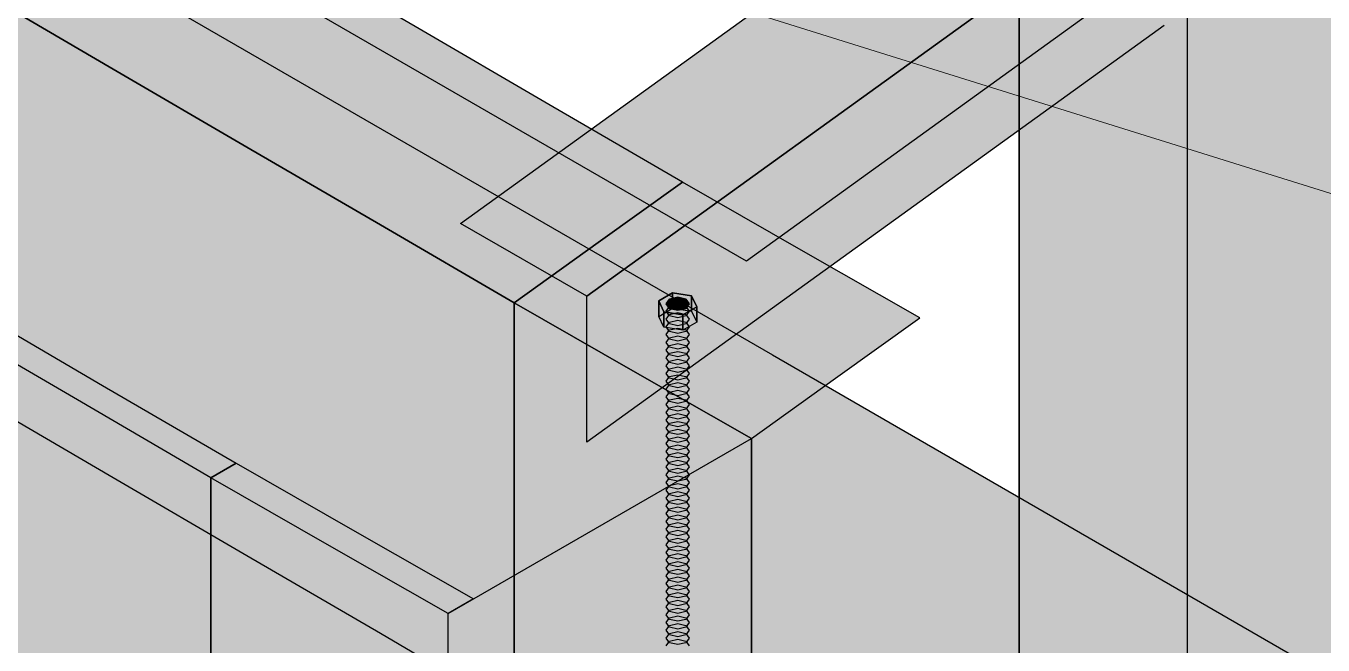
# Model space of a CAD drawing. Header units: metres. Extents: x 0 to 34.2, y 0 to 17.8.
# Drawn here: x 15.85 to 16.517, y 5.455 to 5.773 of the extents above; entities that cross this region are included whole.
import ezdxf

# ---------------------------------------------------------------- set-up
doc = ezdxf.new("R2010")
doc.units = ezdxf.units.M
doc.header["$LTSCALE"] = 0.25
doc.layers.add('ISO-ARISTAS', color=8, linetype='CONTINUOUS')
doc.layers.add('ISO-CONCRETO-SUP', color=254, linetype='CONTINUOUS', true_color=0xe8e8e8)
doc.layers.add('LLAMADAS', color=30, linetype='CONTINUOUS', lineweight=18)

msp = doc.modelspace()

# ---------------------------------------------------------------- linework, layer by layer
at = {"layer": 'ISO-ARISTAS', "color": 250}
for p, q in [((18.31044, 7.16), (16.22072, 5.65188)), ((16.22072, 5.65188), (14.5796, 6.59938)), ((15.56352, 5.99094), (16.23414, 5.60375)), ((16.07376, 5.67135), (16.37068, 5.88564)), ((16.43563, 5.84814), (16.13871, 5.63385)), ((16.13871, 5.63385), (16.43563, 5.84814)), ((16.36102, 5.46511), (16.36102, 5.82863)), ((16.36102, 5.82863), (16.36102, 5.46511)), ((16.05041, 5.77262), (15.98172, 5.81268)), ((15.89511, 5.75068), (15.82642, 5.79074)), ((15.82642, 5.79074), (15.89511, 5.75068)), ((16.44762, 5.41511), (16.44762, 5.77863)), ((16.44762, 5.41511), (16.44762, 5.77863)), ((16.11911, 5.73256), (16.05041, 5.77262)), ((16.43563, 5.77314), (16.13871, 5.55885)), ((15.96381, 5.71062), (15.89511, 5.75068)), ((15.89511, 5.75068), (15.96381, 5.71062)), ((16.18781, 5.6925), (16.11911, 5.73256)), ((16.03251, 5.67056), (15.96381, 5.71062)), ((15.96381, 5.71062), (16.03251, 5.67056)), ((16.14451, 5.6615), (16.18781, 5.6925)), ((16.18781, 5.6925), (16.14451, 5.6615)), ((16.24887, 5.6576), (16.18781, 5.6925)), ((16.13871, 5.63385), (16.07376, 5.67135)), ((16.10121, 5.6305), (16.03251, 5.67056)), ((16.03251, 5.67056), (16.10121, 5.6305)), ((16.10121, 5.6305), (16.14451, 5.6615)), ((16.14451, 5.6615), (16.10121, 5.6305)), ((16.30992, 5.62271), (16.24887, 5.6576)), ((16.13871, 5.55885), (16.13871, 5.63385)), ((16.18281, 5.63567), (16.17566, 5.63154)), ((16.17566, 5.63154), (16.18281, 5.63567)), ((16.17566, 5.63154), (16.17566, 5.62354)), ((16.17566, 5.62354), (16.17566, 5.63154)), ((16.17566, 5.63154), (16.17828, 5.6259)), ((16.17828, 5.6259), (16.17566, 5.63154)), ((16.18127, 5.63243), (16.17955, 5.63003)), ((16.17955, 5.63003), (16.18127, 5.63243)), ((16.18543, 5.63343), (16.18127, 5.63243)), ((16.18127, 5.63243), (16.18543, 5.63343)), ((16.19258, 5.63416), (16.18281, 5.63567)), ((16.18281, 5.63567), (16.18281, 5.62767)), ((16.18281, 5.62767), (16.18281, 5.63567)), ((16.18281, 5.63567), (16.19258, 5.63416)), ((16.18959, 5.63243), (16.18543, 5.63343)), ((16.18543, 5.63343), (16.18959, 5.63243)), ((16.19131, 5.63003), (16.18959, 5.63243)), ((16.18959, 5.63243), (16.19131, 5.63003)), ((16.19258, 5.62616), (16.19258, 5.63416)), ((16.1952, 5.62852), (16.19258, 5.63416)), ((16.19258, 5.63416), (16.19258, 5.62616)), ((16.19258, 5.63416), (16.1952, 5.62852)), ((15.82092, 5.62812), (15.88962, 5.58806)), ((16.10121, 5.5605), (16.10121, 5.6305)), ((16.16226, 5.5956), (16.10121, 5.6305)), ((16.10121, 5.6305), (16.10121, 5.5605)), ((16.10121, 5.6305), (16.16226, 5.5956)), ((16.17566, 5.62354), (16.18281, 5.62767)), ((16.17566, 5.62354), (16.18281, 5.62767)), ((16.17828, 5.6259), (16.17828, 5.6179)), ((16.18805, 5.62439), (16.17828, 5.6259)), ((16.17828, 5.6179), (16.17828, 5.6259)), ((16.17828, 5.6259), (16.18805, 5.62439)), ((16.17955, 5.63003), (16.18127, 5.62763)), ((16.18127, 5.62763), (16.17955, 5.63003)), ((16.17955, 5.62613), (16.18127, 5.62853)), ((16.18127, 5.62373), (16.17955, 5.62613)), ((16.17955, 5.62213), (16.18127, 5.62453)), ((16.18127, 5.62853), (16.18543, 5.62952)), ((16.18127, 5.62763), (16.18543, 5.62664)), ((16.18543, 5.62664), (16.18127, 5.62763)), ((16.18127, 5.62453), (16.18543, 5.62552)), ((16.18281, 5.62767), (16.19258, 5.62616)), ((16.18281, 5.62767), (16.19258, 5.62616)), ((16.18543, 5.62952), (16.18959, 5.62853)), ((16.18543, 5.62664), (16.18959, 5.62763)), ((16.18959, 5.62763), (16.18543, 5.62664)), ((16.18543, 5.62552), (16.18959, 5.62453)), ((16.1952, 5.62852), (16.18805, 5.62439)), ((16.18805, 5.62439), (16.1952, 5.62852)), ((16.18805, 5.61639), (16.18805, 5.62439)), ((16.18805, 5.62439), (16.18805, 5.61639)), ((16.18959, 5.62763), (16.19131, 5.63003)), ((16.19131, 5.63003), (16.18959, 5.62763)), ((16.18959, 5.62853), (16.19131, 5.62613)), ((16.19131, 5.62613), (16.18959, 5.62373)), ((16.18959, 5.62453), (16.19131, 5.62213)), ((16.19258, 5.62616), (16.1952, 5.62052)), ((16.19258, 5.62616), (16.1952, 5.62052)), ((16.1952, 5.62052), (16.1952, 5.62852)), ((16.1952, 5.62852), (16.1952, 5.62052)), ((15.87663, 5.58056), (15.80793, 5.62062)), ((15.87663, 5.58056), (15.80793, 5.62062)), ((16.17828, 5.6179), (16.17566, 5.62354)), ((16.17828, 5.6179), (16.17566, 5.62354)), ((16.18805, 5.61639), (16.17828, 5.6179)), ((16.18805, 5.61639), (16.17828, 5.6179)), ((16.18127, 5.61973), (16.17955, 5.62213)), ((16.17955, 5.61813), (16.18127, 5.62053)), ((16.18127, 5.61573), (16.17955, 5.61813)), ((16.18543, 5.62273), (16.18127, 5.62373)), ((16.18127, 5.62053), (16.18543, 5.62152)), ((16.18543, 5.61873), (16.18127, 5.61973)), ((16.18959, 5.62373), (16.18543, 5.62273)), ((16.18543, 5.62152), (16.18959, 5.62053)), ((16.18959, 5.61973), (16.18543, 5.61873)), ((16.1952, 5.62052), (16.18805, 5.61639)), ((16.1952, 5.62052), (16.18805, 5.61639)), ((16.19131, 5.62213), (16.18959, 5.61973)), ((16.18959, 5.62053), (16.19131, 5.61813)), ((16.19131, 5.61813), (16.18959, 5.61573)), ((16.26662, 5.59171), (16.30992, 5.62271)), ((16.17955, 5.61413), (16.18127, 5.61653)), ((16.18127, 5.61173), (16.17955, 5.61413)), ((16.17955, 5.61013), (16.18127, 5.61253)), ((16.18127, 5.61653), (16.18543, 5.61752)), ((16.18543, 5.61473), (16.18127, 5.61573)), ((16.18127, 5.61253), (16.18543, 5.61352)), ((16.18543, 5.61073), (16.18127, 5.61173)), ((16.18543, 5.61752), (16.18959, 5.61653)), ((16.18959, 5.61573), (16.18543, 5.61473)), ((16.18543, 5.61352), (16.18959, 5.61253)), ((16.18959, 5.61173), (16.18543, 5.61073)), ((16.18959, 5.61653), (16.19131, 5.61413)), ((16.19131, 5.61413), (16.18959, 5.61173)), ((16.18959, 5.61253), (16.19131, 5.61013)), ((16.18127, 5.60773), (16.17955, 5.61013)), ((16.17955, 5.60613), (16.18127, 5.60853)), ((16.18127, 5.60373), (16.17955, 5.60613)), ((16.17955, 5.60213), (16.18127, 5.60453)), ((16.18127, 5.60853), (16.18543, 5.60952)), ((16.18543, 5.60673), (16.18127, 5.60773)), ((16.18127, 5.60453), (16.18543, 5.60552)), ((16.18543, 5.60952), (16.18959, 5.60853)), ((16.18959, 5.60773), (16.18543, 5.60673)), ((16.18543, 5.60552), (16.18959, 5.60453)), ((16.19131, 5.61013), (16.18959, 5.60773)), ((16.18959, 5.60853), (16.19131, 5.60613)), ((16.19131, 5.60613), (16.18959, 5.60373)), ((16.18959, 5.60453), (16.19131, 5.60213)), ((16.18127, 5.59973), (16.17955, 5.60213)), ((16.17955, 5.59813), (16.18127, 5.60053)), ((16.18127, 5.59573), (16.17955, 5.59813)), ((16.18543, 5.60273), (16.18127, 5.60373)), ((16.18127, 5.60053), (16.18543, 5.60152)), ((16.18543, 5.59873), (16.18127, 5.59973)), ((16.18959, 5.60373), (16.18543, 5.60273)), ((16.18543, 5.60152), (16.18959, 5.60053)), ((16.18959, 5.59973), (16.18543, 5.59873)), ((16.19131, 5.60213), (16.18959, 5.59973)), ((16.18959, 5.60053), (16.19131, 5.59813)), ((16.19131, 5.59813), (16.18959, 5.59573)), ((16.23414, 5.60375), (16.90477, 5.21656)), ((16.22332, 5.56071), (16.16226, 5.5956)), ((16.16226, 5.5956), (16.22332, 5.56071)), ((16.17955, 5.59413), (16.18127, 5.59653)), ((16.18127, 5.59173), (16.17955, 5.59413)), ((16.17955, 5.59013), (16.18127, 5.59253)), ((16.18127, 5.59653), (16.18543, 5.59752)), ((16.18543, 5.59473), (16.18127, 5.59573)), ((16.18127, 5.59253), (16.18543, 5.59352)), ((16.18543, 5.59073), (16.18127, 5.59173)), ((16.18543, 5.59752), (16.18959, 5.59653)), ((16.18959, 5.59573), (16.18543, 5.59473)), ((16.18543, 5.59352), (16.18959, 5.59253)), ((16.18959, 5.59173), (16.18543, 5.59073)), ((16.18959, 5.59653), (16.19131, 5.59413)), ((16.19131, 5.59413), (16.18959, 5.59173)), ((16.18959, 5.59253), (16.19131, 5.59013)), ((16.22332, 5.56071), (16.26662, 5.59171)), ((15.88962, 5.58806), (15.95831, 5.548)), ((16.18127, 5.58773), (16.17955, 5.59013)), ((16.17955, 5.58613), (16.18127, 5.58853)), ((16.18127, 5.58373), (16.17955, 5.58613)), ((16.17955, 5.58213), (16.18127, 5.58453)), ((16.18127, 5.58853), (16.18543, 5.58952)), ((16.18543, 5.58673), (16.18127, 5.58773)), ((16.18127, 5.58453), (16.18543, 5.58552)), ((16.18543, 5.58952), (16.18959, 5.58853)), ((16.18959, 5.58773), (16.18543, 5.58673)), ((16.18543, 5.58552), (16.18959, 5.58453)), ((16.19131, 5.59013), (16.18959, 5.58773)), ((16.18959, 5.58853), (16.19131, 5.58613)), ((16.19131, 5.58613), (16.18959, 5.58373)), ((16.18959, 5.58453), (16.19131, 5.58213)), ((15.82642, 5.58074), (15.89511, 5.54068)), ((15.82642, 5.58074), (15.89511, 5.54068)), ((15.94532, 5.5405), (15.87663, 5.58056)), ((15.94532, 5.5405), (15.87663, 5.58056)), ((16.18127, 5.57973), (16.17955, 5.58213)), ((16.17955, 5.57813), (16.18127, 5.58053)), ((16.18127, 5.57573), (16.17955, 5.57813)), ((16.18543, 5.58273), (16.18127, 5.58373)), ((16.18127, 5.58053), (16.18543, 5.58152)), ((16.18543, 5.57873), (16.18127, 5.57973)), ((16.18959, 5.58373), (16.18543, 5.58273)), ((16.18543, 5.58152), (16.18959, 5.58053)), ((16.18959, 5.57973), (16.18543, 5.57873)), ((16.19131, 5.58213), (16.18959, 5.57973)), ((16.18959, 5.58053), (16.19131, 5.57813)), ((16.19131, 5.57813), (16.18959, 5.57573)), ((16.17955, 5.57413), (16.18127, 5.57653)), ((16.18127, 5.57173), (16.17955, 5.57413)), ((16.17955, 5.57013), (16.18127, 5.57253)), ((16.18127, 5.57653), (16.18543, 5.57752)), ((16.18543, 5.57473), (16.18127, 5.57573)), ((16.18127, 5.57253), (16.18543, 5.57352)), ((16.18543, 5.57073), (16.18127, 5.57173)), ((16.18543, 5.57752), (16.18959, 5.57653)), ((16.18959, 5.57573), (16.18543, 5.57473)), ((16.18543, 5.57352), (16.18959, 5.57253)), ((16.18959, 5.57173), (16.18543, 5.57073)), ((16.18959, 5.57653), (16.19131, 5.57413)), ((16.19131, 5.57413), (16.18959, 5.57173)), ((16.18959, 5.57253), (16.19131, 5.57013)), ((16.18127, 5.56773), (16.17955, 5.57013)), ((16.17955, 5.56613), (16.18127, 5.56853)), ((16.18127, 5.56373), (16.17955, 5.56613)), ((16.17955, 5.56213), (16.18127, 5.56453)), ((16.18127, 5.56853), (16.18543, 5.56952)), ((16.18543, 5.56673), (16.18127, 5.56773)), ((16.18127, 5.56453), (16.18543, 5.56552)), ((16.18543, 5.56952), (16.18959, 5.56853)), ((16.18959, 5.56773), (16.18543, 5.56673)), ((16.18543, 5.56552), (16.18959, 5.56453)), ((16.19131, 5.57013), (16.18959, 5.56773)), ((16.18959, 5.56853), (16.19131, 5.56613)), ((16.19131, 5.56613), (16.18959, 5.56373)), ((16.18959, 5.56453), (16.19131, 5.56213)), ((16.06743, 5.47071), (16.22332, 5.56071)), ((16.10121, 5.4905), (16.10121, 5.5605)), ((16.10121, 5.5605), (16.10121, 5.4905)), ((16.18127, 5.55973), (16.17955, 5.56213)), ((16.17955, 5.55813), (16.18127, 5.56053)), ((16.18127, 5.55573), (16.17955, 5.55813)), ((16.18543, 5.56273), (16.18127, 5.56373)), ((16.18127, 5.56053), (16.18543, 5.56152)), ((16.18543, 5.55873), (16.18127, 5.55973)), ((16.18959, 5.56373), (16.18543, 5.56273)), ((16.18543, 5.56152), (16.18959, 5.56053)), ((16.18959, 5.55973), (16.18543, 5.55873)), ((16.19131, 5.56213), (16.18959, 5.55973)), ((16.18959, 5.56053), (16.19131, 5.55813)), ((16.19131, 5.55813), (16.18959, 5.55573)), ((16.22332, 5.49071), (16.22332, 5.56071)), ((16.22332, 5.56071), (16.22332, 5.35071)), ((16.17955, 5.55413), (16.18127, 5.55653)), ((16.18127, 5.55173), (16.17955, 5.55413)), ((16.17955, 5.55013), (16.18127, 5.55253)), ((16.18127, 5.55653), (16.18543, 5.55752)), ((16.18543, 5.55473), (16.18127, 5.55573)), ((16.18127, 5.55253), (16.18543, 5.55352)), ((16.18543, 5.55073), (16.18127, 5.55173)), ((16.18543, 5.55752), (16.18959, 5.55653)), ((16.18959, 5.55573), (16.18543, 5.55473)), ((16.18543, 5.55352), (16.18959, 5.55253)), ((16.18959, 5.55173), (16.18543, 5.55073)), ((16.18959, 5.55653), (16.19131, 5.55413)), ((16.19131, 5.55413), (16.18959, 5.55173)), ((16.18959, 5.55253), (16.19131, 5.55013)), ((15.95831, 5.548), (15.94532, 5.5405)), ((15.94532, 5.5405), (15.95831, 5.548)), ((15.95831, 5.548), (16.01937, 5.5131)), ((16.18127, 5.54773), (16.17955, 5.55013)), ((16.17955, 5.54613), (16.18127, 5.54853)), ((16.18127, 5.54373), (16.17955, 5.54613)), ((16.17955, 5.54213), (16.18127, 5.54453)), ((16.18127, 5.54853), (16.18543, 5.54952)), ((16.18543, 5.54673), (16.18127, 5.54773)), ((16.18127, 5.54453), (16.18543, 5.54552)), ((16.18543, 5.54952), (16.18959, 5.54853)), ((16.18959, 5.54773), (16.18543, 5.54673)), ((16.18543, 5.54552), (16.18959, 5.54453)), ((16.19131, 5.55013), (16.18959, 5.54773)), ((16.18959, 5.54853), (16.19131, 5.54613)), ((16.19131, 5.54613), (16.18959, 5.54373)), ((16.18959, 5.54453), (16.19131, 5.54213)), ((15.89511, 5.54068), (15.96381, 5.50062)), ((15.89511, 5.54068), (15.96381, 5.50062)), ((15.94532, 5.4705), (15.94532, 5.5405)), ((16.00638, 5.5056), (15.94532, 5.5405)), ((15.94532, 5.5405), (15.94532, 5.4705)), ((16.00638, 5.5056), (15.94532, 5.5405)), ((16.18127, 5.53973), (16.17955, 5.54213)), ((16.17955, 5.53813), (16.18127, 5.54053)), ((16.18127, 5.53573), (16.17955, 5.53813)), ((16.18543, 5.54273), (16.18127, 5.54373)), ((16.18127, 5.54053), (16.18543, 5.54152)), ((16.18543, 5.53873), (16.18127, 5.53973)), ((16.18959, 5.54373), (16.18543, 5.54273)), ((16.18543, 5.54152), (16.18959, 5.54053)), ((16.18959, 5.53973), (16.18543, 5.53873)), ((16.19131, 5.54213), (16.18959, 5.53973)), ((16.18959, 5.54053), (16.19131, 5.53813)), ((16.19131, 5.53813), (16.18959, 5.53573)), ((16.17955, 5.53413), (16.18127, 5.53653)), ((16.18127, 5.53173), (16.17955, 5.53413)), ((16.17955, 5.53013), (16.18127, 5.53253)), ((16.18127, 5.53653), (16.18543, 5.53752)), ((16.18543, 5.53473), (16.18127, 5.53573)), ((16.18127, 5.53253), (16.18543, 5.53352)), ((16.18543, 5.53073), (16.18127, 5.53173)), ((16.18543, 5.53752), (16.18959, 5.53653)), ((16.18959, 5.53573), (16.18543, 5.53473)), ((16.18543, 5.53352), (16.18959, 5.53253)), ((16.18959, 5.53173), (16.18543, 5.53073)), ((16.18959, 5.53653), (16.19131, 5.53413)), ((16.19131, 5.53413), (16.18959, 5.53173)), ((16.18959, 5.53253), (16.19131, 5.53013)), ((16.18127, 5.52773), (16.17955, 5.53013)), ((16.17955, 5.52613), (16.18127, 5.52853)), ((16.18127, 5.52373), (16.17955, 5.52613)), ((16.17955, 5.52213), (16.18127, 5.52453)), ((16.18127, 5.52853), (16.18543, 5.52952)), ((16.18543, 5.52673), (16.18127, 5.52773)), ((16.18127, 5.52453), (16.18543, 5.52552)), ((16.18543, 5.52952), (16.18959, 5.52853)), ((16.18959, 5.52773), (16.18543, 5.52673)), ((16.18543, 5.52552), (16.18959, 5.52453)), ((16.19131, 5.53013), (16.18959, 5.52773)), ((16.18959, 5.52853), (16.19131, 5.52613)), ((16.19131, 5.52613), (16.18959, 5.52373)), ((16.18959, 5.52453), (16.19131, 5.52213)), ((16.18127, 5.51973), (16.17955, 5.52213)), ((16.17955, 5.51813), (16.18127, 5.52053)), ((16.18127, 5.51573), (16.17955, 5.51813)), ((16.18543, 5.52273), (16.18127, 5.52373)), ((16.18127, 5.52053), (16.18543, 5.52152)), ((16.18543, 5.51873), (16.18127, 5.51973)), ((16.18959, 5.52373), (16.18543, 5.52273)), ((16.18543, 5.52152), (16.18959, 5.52053)), ((16.18959, 5.51973), (16.18543, 5.51873)), ((16.19131, 5.52213), (16.18959, 5.51973)), ((16.18959, 5.52053), (16.19131, 5.51813)), ((16.19131, 5.51813), (16.18959, 5.51573)), ((16.01937, 5.5131), (16.08042, 5.47821)), ((16.17955, 5.51413), (16.18127, 5.51653)), ((16.18127, 5.51173), (16.17955, 5.51413)), ((16.17955, 5.51013), (16.18127, 5.51253)), ((16.18127, 5.51653), (16.18543, 5.51752)), ((16.18543, 5.51473), (16.18127, 5.51573)), ((16.18127, 5.51253), (16.18543, 5.51352)), ((16.18543, 5.51073), (16.18127, 5.51173)), ((16.18543, 5.51752), (16.18959, 5.51653)), ((16.18959, 5.51573), (16.18543, 5.51473)), ((16.18543, 5.51352), (16.18959, 5.51253)), ((16.18959, 5.51173), (16.18543, 5.51073)), ((16.18959, 5.51653), (16.19131, 5.51413)), ((16.19131, 5.51413), (16.18959, 5.51173)), ((16.18959, 5.51253), (16.19131, 5.51013)), ((16.06743, 5.47071), (16.00638, 5.5056)), ((16.06743, 5.47071), (16.00638, 5.5056)), ((16.18127, 5.50773), (16.17955, 5.51013)), ((16.17955, 5.50613), (16.18127, 5.50853)), ((16.18127, 5.50373), (16.17955, 5.50613)), ((16.17955, 5.50213), (16.18127, 5.50453)), ((16.18127, 5.50853), (16.18543, 5.50952)), ((16.18543, 5.50673), (16.18127, 5.50773)), ((16.18127, 5.50453), (16.18543, 5.50552)), ((16.18543, 5.50952), (16.18959, 5.50853)), ((16.18959, 5.50773), (16.18543, 5.50673)), ((16.18543, 5.50552), (16.18959, 5.50453)), ((16.19131, 5.51013), (16.18959, 5.50773)), ((16.18959, 5.50853), (16.19131, 5.50613)), ((16.19131, 5.50613), (16.18959, 5.50373)), ((16.18959, 5.50453), (16.19131, 5.50213)), ((15.96381, 5.50062), (16.03251, 5.46056)), ((15.96381, 5.50062), (16.03251, 5.46056)), ((16.18127, 5.49973), (16.17955, 5.50213)), ((16.17955, 5.49813), (16.18127, 5.50053)), ((16.18127, 5.49573), (16.17955, 5.49813)), ((16.18543, 5.50273), (16.18127, 5.50373)), ((16.18127, 5.50053), (16.18543, 5.50152)), ((16.18543, 5.49873), (16.18127, 5.49973)), ((16.18127, 5.49653), (16.18543, 5.49752)), ((16.18959, 5.50373), (16.18543, 5.50273)), ((16.18543, 5.50152), (16.18959, 5.50053)), ((16.18959, 5.49973), (16.18543, 5.49873)), ((16.18543, 5.49752), (16.18959, 5.49653)), ((16.19131, 5.50213), (16.18959, 5.49973)), ((16.18959, 5.50053), (16.19131, 5.49813)), ((16.19131, 5.49813), (16.18959, 5.49573)), ((16.17955, 5.49413), (16.18127, 5.49653)), ((16.18127, 5.49173), (16.17955, 5.49413)), ((16.17955, 5.49013), (16.18127, 5.49253)), ((16.18543, 5.49473), (16.18127, 5.49573)), ((16.18127, 5.49253), (16.18543, 5.49352)), ((16.18543, 5.49073), (16.18127, 5.49173)), ((16.18959, 5.49573), (16.18543, 5.49473)), ((16.18543, 5.49352), (16.18959, 5.49253)), ((16.18959, 5.49173), (16.18543, 5.49073)), ((16.18959, 5.49653), (16.19131, 5.49413)), ((16.19131, 5.49413), (16.18959, 5.49173)), ((16.18959, 5.49253), (16.19131, 5.49013)), ((16.10121, 5.4205), (16.10121, 5.4905)), ((16.10121, 5.4905), (16.10121, 5.4205)), ((16.18127, 5.48773), (16.17955, 5.49013)), ((16.17955, 5.48613), (16.18127, 5.48853)), ((16.18127, 5.48373), (16.17955, 5.48613)), ((16.17955, 5.48213), (16.18127, 5.48453)), ((16.18127, 5.48853), (16.18543, 5.48952)), ((16.18543, 5.48673), (16.18127, 5.48773)), ((16.18127, 5.48453), (16.18543, 5.48552)), ((16.18543, 5.48952), (16.18959, 5.48853)), ((16.18959, 5.48773), (16.18543, 5.48673)), ((16.18543, 5.48552), (16.18959, 5.48453)), ((16.19131, 5.49013), (16.18959, 5.48773)), ((16.18959, 5.48853), (16.19131, 5.48613)), ((16.19131, 5.48613), (16.18959, 5.48373)), ((16.18959, 5.48453), (16.19131, 5.48213)), ((16.22332, 5.42071), (16.22332, 5.49071)), ((16.08042, 5.47821), (16.06743, 5.47071)), ((16.18127, 5.47973), (16.17955, 5.48213)), ((16.17955, 5.47813), (16.18127, 5.48053)), ((16.18127, 5.47573), (16.17955, 5.47813)), ((16.18543, 5.48273), (16.18127, 5.48373)), ((16.18127, 5.48053), (16.18543, 5.48152)), ((16.18543, 5.47873), (16.18127, 5.47973)), ((16.18127, 5.47653), (16.18543, 5.47752)), ((16.18959, 5.48373), (16.18543, 5.48273)), ((16.18543, 5.48152), (16.18959, 5.48053)), ((16.18959, 5.47973), (16.18543, 5.47873)), ((16.18543, 5.47752), (16.18959, 5.47653)), ((16.19131, 5.48213), (16.18959, 5.47973)), ((16.18959, 5.48053), (16.19131, 5.47813)), ((16.19131, 5.47813), (16.18959, 5.47573)), ((16.17955, 5.47413), (16.18127, 5.47653)), ((16.18127, 5.47173), (16.17955, 5.47413)), ((16.17955, 5.47013), (16.18127, 5.47253)), ((16.18543, 5.47473), (16.18127, 5.47573)), ((16.18127, 5.47253), (16.18543, 5.47352)), ((16.18543, 5.47073), (16.18127, 5.47173)), ((16.18959, 5.47573), (16.18543, 5.47473)), ((16.18543, 5.47352), (16.18959, 5.47253)), ((16.18959, 5.47173), (16.18543, 5.47073)), ((16.18959, 5.47653), (16.19131, 5.47413)), ((16.19131, 5.47413), (16.18959, 5.47173)), ((16.18959, 5.47253), (16.19131, 5.47013)), ((15.94532, 5.4005), (15.94532, 5.4705)), ((15.94532, 5.4705), (15.94532, 5.4005)), ((16.06743, 5.26071), (16.06743, 5.47071)), ((16.06743, 5.40071), (16.06743, 5.47071)), ((16.18127, 5.46773), (16.17955, 5.47013)), ((16.17955, 5.46613), (16.18127, 5.46853)), ((16.18127, 5.46373), (16.17955, 5.46613)), ((16.17955, 5.46213), (16.18127, 5.46453)), ((16.18127, 5.46853), (16.18543, 5.46952)), ((16.18543, 5.46673), (16.18127, 5.46773)), ((16.18127, 5.46453), (16.18543, 5.46552)), ((16.18543, 5.46952), (16.18959, 5.46853)), ((16.18959, 5.46773), (16.18543, 5.46673)), ((16.18543, 5.46552), (16.18959, 5.46453)), ((16.19131, 5.47013), (16.18959, 5.46773)), ((16.18959, 5.46853), (16.19131, 5.46613)), ((16.19131, 5.46613), (16.18959, 5.46373)), ((16.18959, 5.46453), (16.19131, 5.46213)), ((16.36102, 5.10159), (16.36102, 5.46511)), ((16.36102, 5.46511), (16.36102, 5.10159)), ((16.03251, 5.46056), (16.10121, 5.4205)), ((16.03251, 5.46056), (16.10121, 5.4205)), ((16.18127, 5.45973), (16.17955, 5.46213)), ((16.17955, 5.45813), (16.18127, 5.46053)), ((16.18127, 5.45573), (16.17955, 5.45813)), ((16.18543, 5.46273), (16.18127, 5.46373)), ((16.18127, 5.46053), (16.18543, 5.46152)), ((16.18543, 5.45873), (16.18127, 5.45973)), ((16.18127, 5.45653), (16.18543, 5.45752)), ((16.18959, 5.46373), (16.18543, 5.46273)), ((16.18543, 5.46152), (16.18959, 5.46053)), ((16.18959, 5.45973), (16.18543, 5.45873)), ((16.18543, 5.45752), (16.18959, 5.45653)), ((16.19131, 5.46213), (16.18959, 5.45973)), ((16.18959, 5.46053), (16.19131, 5.45813)), ((16.19131, 5.45813), (16.18959, 5.45573)), ((16.17955, 5.45413), (16.18127, 5.45653)), ((16.18543, 5.45473), (16.18127, 5.45573)), ((16.18959, 5.45573), (16.18543, 5.45473)), ((16.18959, 5.45653), (16.19131, 5.45413))]:
    msp.add_line(p, q, dxfattribs=at)
at = {"layer": 'ISO-CONCRETO-SUP', "true_color": 0xc9c7c0}
for points in [[(15.56352, 5.99094), (16.23414, 5.60375), (15.0006, 5.66594), (15.67123, 5.27875)], [(16.23414, 5.60375), (16.90477, 5.21656), (15.67123, 5.27875), (16.34186, 4.89156)]]:
    msp.add_solid(points, dxfattribs=at)
at = {"layer": 'ISO-CONCRETO-SUP', "true_color": 0x575d65}
for points in [[(16.57752, 5.59011), (16.36102, 5.46511), (16.57752, 5.95363), (16.36102, 5.82863)], [(16.66413, 5.54011), (16.44762, 5.41511), (16.66413, 5.90363), (16.44762, 5.77863)], [(16.43563, 5.77314), (16.13871, 5.55885), (16.43563, 5.84814), (16.13871, 5.63385)], [(16.57752, 5.22659), (16.36102, 5.10159), (16.57752, 5.59011), (16.36102, 5.46511)], [(16.66413, 5.17659), (16.44762, 5.05159), (16.66413, 5.54011), (16.44762, 5.41511)]]:
    msp.add_solid(points, dxfattribs=at)
at = {"layer": 'ISO-CONCRETO-SUP', "true_color": 0x6e7681}
msp.add_solid([(16.37068, 5.88564), (16.43563, 5.84814), (16.07376, 5.67135), (16.13871, 5.63385)], dxfattribs=at)
at = {"layer": 'ISO-CONCRETO-SUP', "true_color": 0x616771}
for points in [[(16.36102, 5.46511), (16.44762, 5.41511), (16.36102, 5.82863), (16.44762, 5.77863)], [(16.36102, 5.10159), (16.44762, 5.05159), (16.36102, 5.46511), (16.44762, 5.41511)]]:
    msp.add_solid(points, dxfattribs=at)
at = {"layer": 'ISO-CONCRETO-SUP', "true_color": 0xc2c5cd}
for points in [[(15.82642, 5.79074), (15.89511, 5.75068), (15.86972, 5.82174), (15.93841, 5.78168)], [(15.93841, 5.78168), (16.00711, 5.74162), (15.98172, 5.81268), (16.05041, 5.77262)], [(15.89511, 5.75068), (15.96381, 5.71062), (15.93841, 5.78168), (16.00711, 5.74162)], [(16.00711, 5.74162), (16.07581, 5.70156), (16.05041, 5.77262), (16.11911, 5.73256)], [(15.96381, 5.71062), (16.03251, 5.67056), (16.00711, 5.74162), (16.07581, 5.70156)], [(16.07581, 5.70156), (16.14451, 5.6615), (16.11911, 5.73256), (16.18781, 5.6925)], [(16.03251, 5.67056), (16.10121, 5.6305), (16.07581, 5.70156), (16.14451, 5.6615)]]:
    msp.add_solid(points, dxfattribs=at)
at = {"layer": 'ISO-CONCRETO-SUP', "true_color": 0xaaadb3}
for points in [[(15.82642, 5.72074), (15.89511, 5.68068), (15.82642, 5.79074), (15.89511, 5.75068)], [(15.89511, 5.68068), (15.96381, 5.64062), (15.89511, 5.75068), (15.96381, 5.71062)], [(15.82642, 5.65074), (15.89511, 5.61068), (15.82642, 5.72074), (15.89511, 5.68068)], [(15.96381, 5.64062), (16.03251, 5.60056), (15.96381, 5.71062), (16.03251, 5.67056)], [(15.89511, 5.61068), (15.96381, 5.57062), (15.89511, 5.68068), (15.96381, 5.64062)], [(16.03251, 5.60056), (16.10121, 5.5605), (16.03251, 5.67056), (16.10121, 5.6305)], [(15.82642, 5.58074), (15.89511, 5.54068), (15.82642, 5.65074), (15.89511, 5.61068)], [(15.96381, 5.57062), (16.03251, 5.53056), (15.96381, 5.64062), (16.03251, 5.60056)], [(16.10121, 5.5605), (16.16226, 5.5256), (16.10121, 5.6305), (16.16226, 5.5956)], [(15.80793, 5.55062), (15.87663, 5.51056), (15.80793, 5.62062), (15.87663, 5.58056)], [(15.89511, 5.54068), (15.96381, 5.50062), (15.89511, 5.61068), (15.96381, 5.57062)], [(16.03251, 5.53056), (16.10121, 5.4905), (16.03251, 5.60056), (16.10121, 5.5605)], [(16.16226, 5.5256), (16.22332, 5.49071), (16.16226, 5.5956), (16.22332, 5.56071)], [(15.87663, 5.51056), (15.94532, 5.4705), (15.87663, 5.58056), (15.94532, 5.5405)], [(15.96381, 5.50062), (16.03251, 5.46056), (15.96381, 5.57062), (16.03251, 5.53056)], [(16.10121, 5.4905), (16.16226, 5.4556), (16.10121, 5.5605), (16.16226, 5.5256)], [(15.80793, 5.48062), (15.87663, 5.44056), (15.80793, 5.55062), (15.87663, 5.51056)], [(15.94532, 5.4705), (16.00638, 5.4356), (15.94532, 5.5405), (16.00638, 5.5056)], [(16.03251, 5.46056), (16.10121, 5.4205), (16.03251, 5.53056), (16.10121, 5.4905)], [(16.16226, 5.4556), (16.22332, 5.42071), (16.16226, 5.5256), (16.22332, 5.49071)], [(15.87663, 5.44056), (15.94532, 5.4005), (15.87663, 5.51056), (15.94532, 5.4705)], [(16.00638, 5.4356), (16.06743, 5.40071), (16.00638, 5.5056), (16.06743, 5.47071)], [(16.10121, 5.4205), (16.16226, 5.3856), (16.10121, 5.4905), (16.16226, 5.4556)], [(15.80793, 5.41062), (15.87663, 5.37056), (15.80793, 5.48062), (15.87663, 5.44056)], [(15.94532, 5.4005), (16.00638, 5.3656), (15.94532, 5.4705), (16.00638, 5.4356)], [(16.16226, 5.3856), (16.22332, 5.35071), (16.16226, 5.4556), (16.22332, 5.42071)]]:
    msp.add_solid(points, dxfattribs=at)
at = {"layer": 'ISO-CONCRETO-SUP', "true_color": 0xc1c5cc}
for points in [[(16.14451, 5.6615), (16.20556, 5.6266), (16.18781, 5.6925), (16.24887, 5.6576)], [(16.10121, 5.6305), (16.16226, 5.5956), (16.14451, 5.6615), (16.20556, 5.6266)], [(16.20556, 5.6266), (16.26662, 5.59171), (16.24887, 5.6576), (16.30992, 5.62271)], [(16.16226, 5.5956), (16.22332, 5.56071), (16.20556, 5.6266), (16.26662, 5.59171)]]:
    msp.add_solid(points, dxfattribs=at)
at = {"layer": 'ISO-CONCRETO-SUP', "true_color": 0x42444a}
for points in [[(16.17566, 5.62354), (16.18281, 5.62767), (16.17566, 5.63154), (16.18281, 5.63567)], [(16.1952, 5.62052), (16.18805, 5.61639), (16.1952, 5.62852), (16.18805, 5.62439)]]:
    msp.add_solid(points, dxfattribs=at)
at = {"layer": 'ISO-CONCRETO-SUP', "true_color": 0x52545b}
for points in [[(16.17828, 5.6259), (16.17566, 5.63154), (16.18281, 5.63567)], [(16.17828, 5.6259), (16.18281, 5.63567), (16.19258, 5.63416)], [(16.17828, 5.6259), (16.19258, 5.63416), (16.1952, 5.62852)], [(16.17828, 5.6179), (16.17566, 5.62354), (16.18281, 5.62767)], [(16.17828, 5.6259), (16.1952, 5.62852), (16.18805, 5.62439)], [(16.17828, 5.6179), (16.18281, 5.62767), (16.19258, 5.62616)], [(16.17828, 5.6179), (16.19258, 5.62616), (16.1952, 5.62052)], [(16.17828, 5.6179), (16.1952, 5.62052), (16.18805, 5.61639)]]:
    msp.add_solid(points, dxfattribs=at)
at = {"layer": 'ISO-CONCRETO-SUP', "true_color": 0x404248}
for points in [[(16.17828, 5.6179), (16.17566, 5.62354), (16.17828, 5.6259), (16.17566, 5.63154)], [(16.19258, 5.62616), (16.1952, 5.62052), (16.19258, 5.63416), (16.1952, 5.62852)]]:
    msp.add_solid(points, dxfattribs=at)
at = {"layer": 'ISO-CONCRETO-SUP', "true_color": 0x696a6e}
for points in [[(16.17955, 5.55965), (16.18127, 5.56205), (16.17955, 5.63003), (16.18127, 5.63243)], [(16.19131, 5.55965), (16.18959, 5.55725), (16.19131, 5.63003), (16.18959, 5.62763)], [(16.17955, 5.48927), (16.18127, 5.49167), (16.17955, 5.55965), (16.18127, 5.56205)], [(16.19131, 5.48927), (16.18959, 5.48687), (16.19131, 5.55965), (16.18959, 5.55725)], [(16.17955, 5.41889), (16.18127, 5.42129), (16.17955, 5.48927), (16.18127, 5.49167)], [(16.19131, 5.41889), (16.18959, 5.41649), (16.19131, 5.48927), (16.18959, 5.48687)]]:
    msp.add_solid(points, dxfattribs=at)
at = {"layer": 'ISO-CONCRETO-SUP', "true_color": 0x96989e}
for points in [[(16.18543, 5.63003), (16.17955, 5.63003), (16.18127, 5.63243)], [(16.18543, 5.63003), (16.18127, 5.63243), (16.18543, 5.63343)], [(16.18543, 5.63003), (16.18543, 5.63343), (16.18959, 5.63243)], [(16.18543, 5.63003), (16.18959, 5.63243), (16.19131, 5.63003)], [(16.18543, 5.63003), (16.18127, 5.62763), (16.17955, 5.63003)], [(16.18543, 5.63003), (16.18543, 5.62664), (16.18127, 5.62763)], [(16.18543, 5.63003), (16.19131, 5.63003), (16.18959, 5.62763)], [(16.18543, 5.63003), (16.18959, 5.62763), (16.18543, 5.62664)]]:
    msp.add_solid(points, dxfattribs=at)
at = {"layer": 'ISO-CONCRETO-SUP', "true_color": 0x87888d}
for points in [[(16.18127, 5.56205), (16.18543, 5.56304), (16.18127, 5.63243), (16.18543, 5.63343)], [(16.18959, 5.55725), (16.18543, 5.55626), (16.18959, 5.62763), (16.18543, 5.62664)], [(16.18127, 5.49167), (16.18543, 5.49266), (16.18127, 5.56205), (16.18543, 5.56304)], [(16.18959, 5.48687), (16.18543, 5.48587), (16.18959, 5.55725), (16.18543, 5.55626)], [(16.18127, 5.42129), (16.18543, 5.42228), (16.18127, 5.49167), (16.18543, 5.49266)], [(16.18959, 5.41649), (16.18543, 5.41549), (16.18959, 5.48687), (16.18543, 5.48587)]]:
    msp.add_solid(points, dxfattribs=at)
at = {"layer": 'ISO-CONCRETO-SUP', "true_color": 0x4e5057}
for points in [[(16.18281, 5.62767), (16.19258, 5.62616), (16.18281, 5.63567), (16.19258, 5.63416)], [(16.18805, 5.61639), (16.17828, 5.6179), (16.18805, 5.62439), (16.17828, 5.6259)]]:
    msp.add_solid(points, dxfattribs=at)
at = {"layer": 'ISO-CONCRETO-SUP', "true_color": 0x8e9095}
for points in [[(16.18543, 5.56304), (16.18959, 5.56205), (16.18543, 5.63343), (16.18959, 5.63243)], [(16.18543, 5.55626), (16.18127, 5.55725), (16.18543, 5.62664), (16.18127, 5.62763)], [(16.18543, 5.49266), (16.18959, 5.49167), (16.18543, 5.56304), (16.18959, 5.56205)], [(16.18543, 5.48587), (16.18127, 5.48687), (16.18543, 5.55626), (16.18127, 5.55725)], [(16.18543, 5.42228), (16.18959, 5.42129), (16.18543, 5.49266), (16.18959, 5.49167)], [(16.18543, 5.41549), (16.18127, 5.41649), (16.18543, 5.48587), (16.18127, 5.48687)]]:
    msp.add_solid(points, dxfattribs=at)
at = {"layer": 'ISO-CONCRETO-SUP', "true_color": 0x7b7d81}
for points in [[(16.18959, 5.56205), (16.19131, 5.55965), (16.18959, 5.63243), (16.19131, 5.63003)], [(16.18127, 5.55725), (16.17955, 5.55965), (16.18127, 5.62763), (16.17955, 5.63003)], [(16.18127, 5.48687), (16.17955, 5.48927), (16.18127, 5.55725), (16.17955, 5.55965)], [(16.18959, 5.49167), (16.19131, 5.48927), (16.18959, 5.56205), (16.19131, 5.55965)], [(16.18959, 5.42129), (16.19131, 5.41889), (16.18959, 5.49167), (16.19131, 5.48927)], [(16.18127, 5.41649), (16.17955, 5.41889), (16.18127, 5.48687), (16.17955, 5.48927)]]:
    msp.add_solid(points, dxfattribs=at)
at = {"layer": 'ISO-CONCRETO-SUP', "true_color": 0xbcc0c7}
for points in [[(15.82092, 5.62812), (15.88962, 5.58806), (15.80793, 5.62062), (15.87663, 5.58056)], [(15.88962, 5.58806), (15.95831, 5.548), (15.87663, 5.58056), (15.94532, 5.5405)], [(15.82642, 5.58074), (15.89511, 5.54068), (15.77445, 5.55074), (15.84315, 5.51068)], [(15.95831, 5.548), (16.01937, 5.5131), (15.94532, 5.5405), (16.00638, 5.5056)], [(15.89511, 5.54068), (15.96381, 5.50062), (15.84315, 5.51068), (15.91185, 5.47062)], [(16.01937, 5.5131), (16.08042, 5.47821), (16.00638, 5.5056), (16.06743, 5.47071)], [(15.84315, 5.51068), (15.91185, 5.47062), (15.79119, 5.48068), (15.85989, 5.44062)], [(15.96381, 5.50062), (16.03251, 5.46056), (15.91185, 5.47062), (15.98055, 5.43056)], [(15.79119, 5.48068), (15.85989, 5.44062), (15.73923, 5.45068), (15.80793, 5.41062)], [(15.91185, 5.47062), (15.98055, 5.43056), (15.85989, 5.44062), (15.92859, 5.40056)], [(16.03251, 5.46056), (16.10121, 5.4205), (15.98055, 5.43056), (16.04925, 5.3905)]]:
    msp.add_solid(points, dxfattribs=at)
at = {"layer": 'ISO-CONCRETO-SUP', "true_color": 0xa8aaae}
msp.add_solid([(16.22332, 5.35071), (16.06743, 5.26071), (16.22332, 5.56071), (16.06743, 5.47071)], dxfattribs=at)
at = {"layer": 'LLAMADAS'}
msp.add_line((18.48, 5.07432), (14.51725, 6.31325), dxfattribs=at)

doc.saveas('drawing.dxf')
